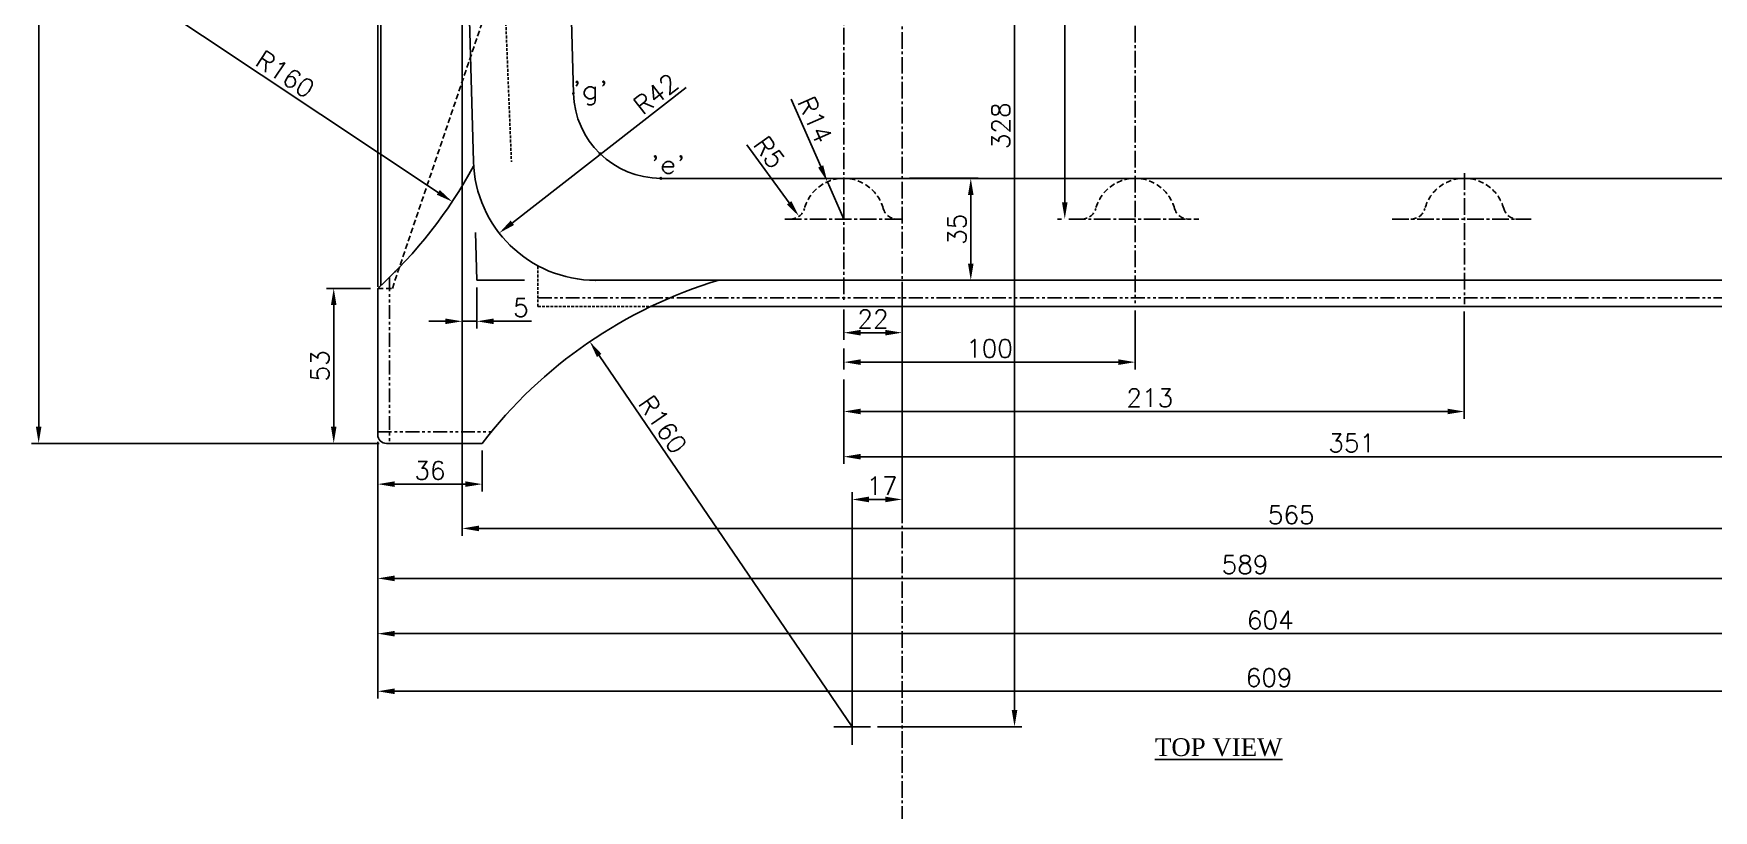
# Model space of a CAD drawing. Header units: millimetres. Extents: x -3508 to 12243, y -3609 to 4092.
# Drawn here: x 879 to 1455, y 125 to 392 of the extents above; entities that cross this region are included whole.
import ezdxf

# ---------------------------------------------------------------- set-up
doc = ezdxf.new("R2010")
doc.units = ezdxf.units.MM
doc.header["$LTSCALE"] = 0.3
doc.header["$PDSIZE"] = -50
for name, pattern in [('CENTER2', [28.575, 19.05, -3.175, 3.175, -3.175]), ('HIDDEN', [9.525, 6.35, -3.175]), ('HIDDEN2', [4.7625, 3.175, -1.5875]), ('PHANTOM2', [31.75, 15.875, -3.175, 3.175, -3.175, 3.175, -3.175])]:
    doc.linetypes.add(name, pattern=pattern)
for name, color, linetype in [('center', 1, 'CENTER2'), ('CHAIN ...', 8, 'PHANTOM2'), ('h', 4, 'HIDDEN'), ('hidden', 4, 'HIDDEN2')]:
    doc.layers.add(name, color=color, linetype=linetype)
doc.styles.add('ROMANTIC', font='romantic.ttf')
doc.styles.add('rs', font='romans.shx')
doc.styles.get("Standard").update_dxf_attribs({"font": 'romans.shx', "width": 1.2})
doc.dimstyles.new('sarab', dxfattribs={"dimscale": 3, "dimtxt": 2.5, "dimasz": 2.3, "dimexe": 1, "dimexo": 1, "dimtad": 1, "dimdec": 3, "dimdsep": 46, "dimtxsty": 'rs', "dimcen": 0, "dimclrd": 1, "dimclre": 1, "dimclrt": 7, "dimadec": 3, "dimazin": 2, "dimtfac": 1, "dimtdec": 3, "dimtmove": 0, "dimatfit": 3, "dimfxl": 0, "dimarcsym": 0})
doc.dimstyles.new('sarab$0', dxfattribs={"dimscale": 3, "dimtxt": 2.5, "dimasz": 2.3, "dimexe": 1, "dimexo": 1, "dimtad": 1, "dimdec": 3, "dimdsep": 46, "dimtxsty": 'rs', "dimcen": 0, "dimclrd": 1, "dimclre": 1, "dimclrt": 7, "dimadec": 3, "dimazin": 2, "dimtfac": 1, "dimtdec": 3, "dimtmove": 0, "dimatfit": 3, "dimfxl": 0, "dimarcsym": 0})

# ---------------------------------------------------------------- blocks, each defined once
blk = doc.blocks.new('*D1503')
at = {"color": 1, "lineweight": -2, "transparency": 16777216}
for p, q in [((1585.83, 311.53), (1585.83, 202.18)), ((996.83, 248.53), (996.83, 202.18)), ((1002.58, 204.68), (1580.08, 204.68))]:
    blk.add_line(p, q, dxfattribs=at)
at = {"color": 1, "transparency": 16777216}
for points in [[(1002.58, 205.64), (1002.58, 203.72), (996.83, 204.68)], [(1580.08, 205.64), (1580.08, 203.72), (1585.83, 204.68)]]:
    blk.add_solid(points, dxfattribs=at)
at = {"layer": 'Defpoints', "color": 0, "transparency": 16777216}
for p in [(1585.83, 314.03), (996.83, 251.03), (1585.83, 204.68)]:
    blk.add_point(p, dxfattribs=at)
at = {"color": 7, "transparency": 16777216, "insert": (1294.56, 209.37), "char_height": 6.25, "attachment_point": 5, "style": 'rs'}
blk.add_mtext('589', dxfattribs=at)
blk = doc.blocks.new('*D1239')
at = {"color": 1, "lineweight": -2, "transparency": 16777216}
for p, q in [((1600.83, 304.53), (1600.83, 183.2)), ((996.83, 248.53), (996.83, 183.2)), ((1595.08, 185.7), (1002.58, 185.7))]:
    blk.add_line(p, q, dxfattribs=at)
at = {"color": 1, "transparency": 16777216}
for points in [[(1002.58, 186.65), (1002.58, 184.74), (996.83, 185.7)], [(1595.08, 186.65), (1595.08, 184.74), (1600.83, 185.7)]]:
    blk.add_solid(points, dxfattribs=at)
at = {"layer": 'Defpoints', "color": 0, "transparency": 16777216}
for p in [(1600.83, 307.03), (996.83, 251.03), (996.83, 185.7)]:
    blk.add_point(p, dxfattribs=at)
at = {"color": 7, "transparency": 16777216, "insert": (1303.22, 190.38), "char_height": 6.25, "attachment_point": 5, "style": 'rs'}
blk.add_mtext('604', dxfattribs=at)
blk = doc.blocks.new('*D1504')
at = {"color": 1, "lineweight": -2, "transparency": 16777216}
for p, q in [((1605.83, 479.53), (1605.83, 163.42)), ((996.83, 248.53), (996.83, 163.42)), ((1600.08, 165.92), (1002.58, 165.92))]:
    blk.add_line(p, q, dxfattribs=at)
at = {"color": 1, "transparency": 16777216}
for points in [[(1002.58, 166.88), (1002.58, 164.96), (996.83, 165.92)], [(1600.08, 166.88), (1600.08, 164.96), (1605.83, 165.92)]]:
    blk.add_solid(points, dxfattribs=at)
at = {"layer": 'Defpoints', "color": 0, "transparency": 16777216}
for p in [(1605.83, 482.03), (996.83, 251.03), (996.83, 165.92)]:
    blk.add_point(p, dxfattribs=at)
at = {"color": 7, "transparency": 16777216, "insert": (1302.83, 170.61), "char_height": 6.25, "attachment_point": 5, "style": 'rs'}
blk.add_mtext('609', dxfattribs=at)
blk = doc.blocks.new('*D1505')
at = {"color": 1, "lineweight": -2, "transparency": 16777216}
for p, q in [((1025.83, 479.53), (1025.83, 290.44)), ((1030.83, 304.53), (1030.83, 290.44)), ((1020.08, 292.94), (1014.33, 292.94)), ((1025.83, 292.94), (1030.83, 292.94)), ((1036.58, 292.94), (1049.63, 292.94))]:
    blk.add_line(p, q, dxfattribs=at)
at = {"color": 1, "transparency": 16777216}
for points in [[(1020.08, 293.9), (1020.08, 291.99), (1025.83, 292.94)], [(1036.58, 293.9), (1036.58, 291.99), (1030.83, 292.94)]]:
    blk.add_solid(points, dxfattribs=at)
at = {"layer": 'Defpoints', "color": 0, "transparency": 16777216}
for p in [(1025.83, 482.03), (1030.83, 307.03), (1030.83, 292.94)]:
    blk.add_point(p, dxfattribs=at)
at = {"color": 7, "transparency": 16777216, "insert": (1045.98, 297.63), "char_height": 6.25, "attachment_point": 5, "style": 'rs'}
blk.add_mtext('5', dxfattribs=at)
blk = doc.blocks.new('*D1507')
at = {"color": 1, "lineweight": -2, "transparency": 16777216}
for p, q in [((1179.33, 342.03), (1202.9, 342.03)), ((1200.4, 336.28), (1200.4, 312.78)), ((1179.33, 307.03), (1202.9, 307.03))]:
    blk.add_line(p, q, dxfattribs=at)
at = {"color": 1, "transparency": 16777216}
for points in [[(1199.44, 336.28), (1201.36, 336.28), (1200.4, 342.03)], [(1199.44, 312.78), (1201.36, 312.78), (1200.4, 307.03)]]:
    blk.add_solid(points, dxfattribs=at)
at = {"layer": 'Defpoints', "color": 0, "transparency": 16777216}
for p in [(1176.83, 342.03), (1176.83, 307.03), (1200.4, 307.03)]:
    blk.add_point(p, dxfattribs=at)
at = {"color": 7, "transparency": 16777216, "insert": (1195.71, 324.53), "char_height": 6.25, "attachment_point": 5, "rotation": 90, "style": 'rs'}
blk.add_mtext('35', dxfattribs=at)
blk = doc.blocks.new('*D1258')
at = {"color": 1, "lineweight": -2, "transparency": 16777216}
blk.add_line((889.15, 422.6), (1017.61, 337.21), dxfattribs=at)
at = {"color": 1, "transparency": 16777216}
blk.add_solid([(1018.14, 338.01), (1017.08, 336.41), (1022.4, 334.02)], dxfattribs=at)
at = {"layer": 'Defpoints', "color": 0, "transparency": 16777216}
for p in [(889.15, 422.6), (1022.4, 334.02)]:
    blk.add_point(p, dxfattribs=at)
at = {"color": 7, "transparency": 16777216, "insert": (965.05, 377.78), "char_height": 6.25, "attachment_point": 5, "rotation": 326.38617, "style": 'rs'}
blk.add_mtext('R160', dxfattribs=at)
blk = doc.blocks.new('*D1264')
at = {"color": 1, "lineweight": -2, "transparency": 16777216}
for p, q in [((1025.83, 479.53), (1025.83, 219.33)), ((1590.83, 479.53), (1590.83, 219.33)), ((1031.58, 221.83), (1585.08, 221.83))]:
    blk.add_line(p, q, dxfattribs=at)
at = {"color": 1, "transparency": 16777216}
for points in [[(1031.58, 222.79), (1031.58, 220.87), (1025.83, 221.83)], [(1585.08, 222.79), (1585.08, 220.87), (1590.83, 221.83)]]:
    blk.add_solid(points, dxfattribs=at)
at = {"layer": 'Defpoints', "color": 0, "transparency": 16777216}
for p in [(1025.83, 482.03), (1590.83, 482.03), (1590.83, 221.83)]:
    blk.add_point(p, dxfattribs=at)
at = {"color": 7, "transparency": 16777216, "insert": (1310.42, 226.52), "char_height": 6.25, "attachment_point": 5, "style": 'rs'}
blk.add_mtext('565', dxfattribs=at)
blk = doc.blocks.new('*D1294')
at = {"color": 1, "lineweight": -2, "transparency": 16777216}
blk.add_line((1159.68, 153.73), (1072.85, 281.22), dxfattribs=at)
at = {"color": 1, "transparency": 16777216}
blk.add_solid([(1073.64, 281.75), (1072.06, 280.68), (1069.61, 285.97)], dxfattribs=at)
at = {"layer": 'Defpoints', "color": 0, "transparency": 16777216}
for p in [(1069.61, 285.97), (1159.68, 153.73)]:
    blk.add_point(p, dxfattribs=at)
at = {"color": 7, "transparency": 16777216, "insert": (1094.66, 257.52), "char_height": 6.25, "attachment_point": 5, "rotation": 304.25932, "style": 'rs'}
blk.add_mtext('R160', dxfattribs=at)
blk = doc.blocks.new('*D1297')
at = {"color": 1, "lineweight": -2, "transparency": 16777216}
for p, q in [((1176.83, 304.53), (1176.83, 229.28)), ((1159.68, 156.23), (1159.68, 234.28)), ((1165.43, 231.78), (1171.08, 231.78))]:
    blk.add_line(p, q, dxfattribs=at)
at = {"color": 1, "transparency": 16777216}
for points in [[(1165.43, 232.74), (1165.43, 230.82), (1159.68, 231.78)], [(1171.08, 232.74), (1171.08, 230.82), (1176.83, 231.78)]]:
    blk.add_solid(points, dxfattribs=at)
at = {"layer": 'Defpoints', "color": 0, "transparency": 16777216}
for p in [(1176.83, 307.03), (1176.83, 231.78), (1159.68, 153.73)]:
    blk.add_point(p, dxfattribs=at)
at = {"color": 7, "transparency": 16777216, "insert": (1169.94, 236.47), "char_height": 6.25, "attachment_point": 5, "style": 'rs'}
blk.add_mtext('17', dxfattribs=at)
blk = doc.blocks.new('*D1298')
at = {"color": 1, "lineweight": -2, "transparency": 16777216}
for p, q in [((1217.42, 482.03), (1217.93, 482.03)), ((1215.43, 159.48), (1215.43, 476.28)), ((1168.43, 153.73), (1217.93, 153.73))]:
    blk.add_line(p, q, dxfattribs=at)
at = {"color": 1, "transparency": 16777216}
for points in [[(1214.47, 476.28), (1216.39, 476.28), (1215.43, 482.03)], [(1214.47, 159.48), (1216.39, 159.48), (1215.43, 153.73)]]:
    blk.add_solid(points, dxfattribs=at)
at = {"layer": 'Defpoints', "color": 0, "transparency": 16777216}
for p in [(1214.92, 482.03), (1215.43, 482.03), (1165.93, 153.73)]:
    blk.add_point(p, dxfattribs=at)
at = {"color": 7, "transparency": 16777216, "insert": (1210.74, 360.08), "char_height": 6.25, "attachment_point": 5, "rotation": 90, "style": 'rs'}
blk.add_mtext('328', dxfattribs=at)
blk = doc.blocks.new('*D1381')
at = {"color": 1, "lineweight": -2, "transparency": 16777216}
for p, q in [((996.83, 251.53), (996.83, 234.54)), ((1032.67, 248.53), (1032.67, 234.54)), ((1002.58, 237.04), (1026.92, 237.04))]:
    blk.add_line(p, q, dxfattribs=at)
at = {"color": 1, "transparency": 16777216}
for points in [[(1002.58, 238), (1002.58, 236.09), (996.83, 237.04)], [(1026.92, 238), (1026.92, 236.09), (1032.67, 237.04)]]:
    blk.add_solid(points, dxfattribs=at)
at = {"layer": 'Defpoints', "color": 0, "transparency": 16777216}
for p in [(996.83, 254.03), (1032.67, 251.03), (1032.67, 237.04)]:
    blk.add_point(p, dxfattribs=at)
at = {"color": 7, "transparency": 16777216, "insert": (1014.75, 241.73), "char_height": 6.25, "attachment_point": 5, "style": 'rs'}
blk.add_mtext('36', dxfattribs=at)
blk = doc.blocks.new('*D1382')
at = {"color": 1, "lineweight": -2, "transparency": 16777216}
for p, q in [((994.33, 304.26), (979.21, 304.26)), ((981.71, 298.51), (981.71, 256.78)), ((997.33, 251.03), (979.21, 251.03))]:
    blk.add_line(p, q, dxfattribs=at)
at = {"color": 1, "transparency": 16777216}
for points in [[(980.75, 298.51), (982.67, 298.51), (981.71, 304.26)], [(980.75, 256.78), (982.67, 256.78), (981.71, 251.03)]]:
    blk.add_solid(points, dxfattribs=at)
at = {"layer": 'Defpoints', "color": 0, "transparency": 16777216}
for p in [(996.83, 304.26), (981.71, 251.03), (999.83, 251.03)]:
    blk.add_point(p, dxfattribs=at)
at = {"color": 7, "transparency": 16777216, "insert": (977.03, 277.64), "char_height": 6.25, "attachment_point": 5, "rotation": 90, "style": 'rs'}
blk.add_mtext('53', dxfattribs=at)
blk = doc.blocks.new('*D1430')
at = {"color": 1, "lineweight": -2, "transparency": 16777216}
for p, q in [((1219.92, 482.03), (1235.17, 482.03)), ((1232.67, 476.28), (1232.67, 333.78)), ((1231.6, 328.03), (1230.17, 328.03))]:
    blk.add_line(p, q, dxfattribs=at)
at = {"color": 1, "transparency": 16777216}
for points in [[(1231.72, 476.28), (1233.63, 476.28), (1232.67, 482.03)], [(1231.72, 333.78), (1233.63, 333.78), (1232.67, 328.03)]]:
    blk.add_solid(points, dxfattribs=at)
at = {"layer": 'Defpoints', "color": 0, "transparency": 16777216}
for p in [(1217.42, 482.03), (1232.67, 328.03), (1234.1, 328.03)]:
    blk.add_point(p, dxfattribs=at)
at = {"color": 7, "transparency": 16777216, "insert": (1227.99, 405.03), "char_height": 6.25, "attachment_point": 5, "rotation": 90, "style": 'rs'}
blk.add_mtext('154', dxfattribs=at)
blk = doc.blocks.new('*D1320')
at = {"color": 1, "lineweight": -2, "transparency": 16777216}
for p, q in [((1156.83, 296.97), (1156.83, 286.54)), ((1176.83, 298.03), (1176.83, 286.54)), ((1162.58, 289.04), (1171.08, 289.04))]:
    blk.add_line(p, q, dxfattribs=at)
at = {"color": 1, "transparency": 16777216}
for points in [[(1162.58, 290), (1162.58, 288.08), (1156.83, 289.04)], [(1171.08, 290), (1171.08, 288.08), (1176.83, 289.04)]]:
    blk.add_solid(points, dxfattribs=at)
at = {"layer": 'Defpoints', "color": 0, "transparency": 16777216}
for p in [(1176.83, 300.53), (1156.83, 299.47), (1176.83, 289.04)]:
    blk.add_point(p, dxfattribs=at)
at = {"color": 7, "transparency": 16777216, "insert": (1166.83, 293.73), "char_height": 6.25, "attachment_point": 5, "style": 'rs'}
blk.add_mtext('22', dxfattribs=at)
blk = doc.blocks.new('*D1321')
at = {"color": 1, "lineweight": -2, "transparency": 16777216}
for p, q in [((1256.83, 296.63), (1256.83, 276.43)), ((1156.83, 283.61), (1156.83, 276.43)), ((1162.58, 278.93), (1251.08, 278.93))]:
    blk.add_line(p, q, dxfattribs=at)
at = {"color": 1, "transparency": 16777216}
for points in [[(1162.58, 279.89), (1162.58, 277.97), (1156.83, 278.93)], [(1251.08, 279.89), (1251.08, 277.97), (1256.83, 278.93)]]:
    blk.add_solid(points, dxfattribs=at)
at = {"layer": 'Defpoints', "color": 0, "transparency": 16777216}
for p in [(1256.83, 299.13), (1156.83, 286.11), (1256.83, 278.93)]:
    blk.add_point(p, dxfattribs=at)
at = {"color": 7, "transparency": 16777216, "insert": (1206.83, 283.62), "char_height": 6.25, "attachment_point": 5, "style": 'rs'}
blk.add_mtext('100', dxfattribs=at)
blk = doc.blocks.new('*D1322')
at = {"color": 1, "lineweight": -2, "transparency": 16777216}
for p, q in [((1369.83, 296.35), (1369.83, 259.48)), ((1156.83, 272.92), (1156.83, 259.48)), ((1162.58, 261.98), (1364.08, 261.98))]:
    blk.add_line(p, q, dxfattribs=at)
at = {"color": 1, "transparency": 16777216}
for points in [[(1162.58, 262.94), (1162.58, 261.03), (1156.83, 261.98)], [(1364.08, 262.94), (1364.08, 261.03), (1369.83, 261.98)]]:
    blk.add_solid(points, dxfattribs=at)
at = {"layer": 'Defpoints', "color": 0, "transparency": 16777216}
for p in [(1369.83, 298.85), (1156.83, 275.42), (1369.83, 261.98)]:
    blk.add_point(p, dxfattribs=at)
at = {"color": 7, "transparency": 16777216, "insert": (1261.84, 266.67), "char_height": 6.25, "attachment_point": 5, "style": 'rs'}
blk.add_mtext('213', dxfattribs=at)
blk = doc.blocks.new('*D1323')
at = {"color": 1, "lineweight": -2, "transparency": 16777216}
for p, q in [((1507.83, 295.34), (1507.83, 243.96)), ((1156.83, 260.59), (1156.83, 243.96)), ((1162.58, 246.46), (1502.08, 246.46))]:
    blk.add_line(p, q, dxfattribs=at)
at = {"color": 1, "transparency": 16777216}
for points in [[(1162.58, 247.41), (1162.58, 245.5), (1156.83, 246.46)], [(1502.08, 247.41), (1502.08, 245.5), (1507.83, 246.46)]]:
    blk.add_solid(points, dxfattribs=at)
at = {"layer": 'Defpoints', "color": 0, "transparency": 16777216}
for p in [(1507.83, 297.84), (1156.83, 263.09), (1507.83, 246.46)]:
    blk.add_point(p, dxfattribs=at)
at = {"color": 7, "transparency": 16777216, "insert": (1331.17, 251.14), "char_height": 6.25, "attachment_point": 5, "style": 'rs'}
blk.add_mtext('351', dxfattribs=at)
blk = doc.blocks.new('*D1393')
at = {"color": 1, "lineweight": -2, "transparency": 16777216}
blk.add_line((1102.75, 373.23), (1043.04, 326.77), dxfattribs=at)
at = {"color": 1, "transparency": 16777216}
blk.add_solid([(1042.45, 327.52), (1043.63, 326.01), (1038.51, 323.23)], dxfattribs=at)
at = {"layer": 'Defpoints', "color": 0, "transparency": 16777216}
for p in [(1071.65, 349.03), (1038.51, 323.23)]:
    blk.add_point(p, dxfattribs=at)
at = {"color": 7, "transparency": 16777216, "insert": (1092.3, 371.03), "char_height": 6.25, "attachment_point": 5, "rotation": 37.88873, "style": 'rs'}
blk.add_mtext('R42', dxfattribs=at)
blk = doc.blocks.new('*D1394')
at = {"color": 1, "lineweight": -2, "transparency": 16777216}
for p, q in [((1138.7, 369.21), (1148.88, 346.1)), ((1156.83, 328.03), (1151.19, 340.84))]:
    blk.add_line(p, q, dxfattribs=at)
at = {"color": 1, "transparency": 16777216}
blk.add_solid([(1149.75, 346.49), (1148, 345.72), (1151.19, 340.84)], dxfattribs=at)
at = {"layer": 'Defpoints', "color": 0, "transparency": 16777216}
for p in [(1151.19, 340.84), (1156.83, 328.03)]:
    blk.add_point(p, dxfattribs=at)
at = {"color": 7, "transparency": 16777216, "insert": (1146.92, 362.18), "char_height": 6.25, "attachment_point": 5, "rotation": 293.76207, "style": 'rs'}
blk.add_mtext('R14', dxfattribs=at)
blk = doc.blocks.new('*D1395')
at = {"color": 1, "lineweight": -2, "transparency": 16777216}
blk.add_line((1123.54, 353.55), (1138.06, 333.63), dxfattribs=at)
at = {"color": 1, "transparency": 16777216}
blk.add_solid([(1138.84, 334.2), (1137.29, 333.07), (1141.45, 328.99)], dxfattribs=at)
at = {"layer": 'Defpoints', "color": 0, "transparency": 16777216}
for p in [(1138.5, 333.03), (1141.45, 328.99)]:
    blk.add_point(p, dxfattribs=at)
at = {"color": 7, "transparency": 16777216, "insert": (1131.23, 350.96), "char_height": 6.25, "attachment_point": 5, "rotation": 306.08973, "style": 'rs'}
blk.add_mtext('R5', dxfattribs=at)
blk = doc.blocks.new('*D1283')
at = {"color": 1, "lineweight": -2, "transparency": 16777216}
for p, q in [((997.33, 713.03), (877.93, 713.03)), ((880.43, 256.78), (880.43, 707.28)), ((997.33, 251.03), (877.93, 251.03))]:
    blk.add_line(p, q, dxfattribs=at)
at = {"color": 1, "transparency": 16777216}
for points in [[(879.47, 707.28), (881.39, 707.28), (880.43, 713.03)], [(879.47, 256.78), (881.39, 256.78), (880.43, 251.03)]]:
    blk.add_solid(points, dxfattribs=at)
at = {"layer": 'Defpoints', "color": 0, "transparency": 16777216}
for p in [(880.43, 713.03), (999.83, 713.03), (999.83, 251.03)]:
    blk.add_point(p, dxfattribs=at)
at = {"color": 7, "transparency": 16777216, "insert": (875.75, 482.03), "char_height": 6.25, "attachment_point": 5, "rotation": 90, "style": 'rs'}
blk.add_mtext('462', dxfattribs=at)

msp = doc.modelspace()

# ---------------------------------------------------------------- hatches: boundary and pattern name
for points in [[(1064.0093, 371.4211, 0.40587199), (1063.7665, 371.1713, 0.42383287), (1064.0246, 370.9214, -0.00208334), (1064.0165, 371.1713)], [(1064.0093, 371.4211), (1064.0165, 371.1713, 0.00208334), (1064.0246, 370.9214, 0.40465924), (1064.2665, 371.1713, 0.42260463)], [(1072.9176, 350.689, 0.19628484), (1072.8461, 350.5141, 0.67487058), (1073.2761, 350.3406, -0.0041667)], [(1072.9176, 350.689, 0.0041667), (1073.2761, 350.3406, 0.19412212), (1073.3461, 350.5141, 0.67184263)], [(1093.7542, 342.0291, 0.00208334), (1094.0042, 342.028), (1094.2542, 342.028, 0.99791883)], [(1094.2542, 342.028), (1094.0042, 342.028, -0.00208334), (1093.7542, 342.0291, 1.00208551)], [(1042.311, 318.9802, 0.20262675), (1042.2807, 318.9085, 0.19551224), (1042.309, 318.8387, -0.00059524), (1042.3807, 318.9085)], [(1042.309, 318.8387, 0.67292307), (1042.4807, 318.9085, 0.19489432), (1042.4525, 318.9781, 0.00119048)], [(1042.4525, 318.9781, 0.41456229), (1042.311, 318.9802), (1042.3807, 318.9085, -0.00059524)], [(1002.7652, 310.084, 0.20262675), (1002.7348, 310.0123, 0.19551224), (1002.7632, 309.9425, -0.00059524), (1002.8348, 310.0123)], [(1002.7632, 309.9425, 0.67292307), (1002.9348, 310.0123, 0.19489432), (1002.9066, 310.0819, 0.00119048)], [(1002.9066, 310.0819, 0.41456229), (1002.7652, 310.084), (1002.8348, 310.0123, -0.00059524)], [(1071.5823, 307.0998, 0.20262675), (1071.552, 307.028, 0.19551224), (1071.5804, 306.9583, -0.00059524), (1071.652, 307.028)], [(1071.5804, 306.9583, 0.67292307), (1071.752, 307.028, 0.19489432), (1071.7238, 307.0977, 0.00119048)], [(1071.7238, 307.0977, 0.41456229), (1071.5823, 307.0998), (1071.652, 307.028, -0.00059524)]]:
    msp.add_hatch(color=256).paths.add_polyline_path(points)

# ---------------------------------------------------------------- linework, layer by layer
for p, q in [((997.8348, 305.1784), (997.8348, 538.9287)), ((1060.8206, 483.0276), (1064.0165, 371.1713)), ((1027.6577, 418.2291), (1029.6691, 347.8285)), ((1094.0042, 342.028), (1466.8457, 342.028)), ((1030.3655, 323.4541), (1030.8348, 307.028)), ((1030.8348, 307.028), (1047.1577, 307.028)), ((1071.652, 307.028), (1581.3981, 307.028)), ((996.8348, 304.2606), (996.8348, 254.028)), ((1090.5632, 298.028), (1600.5777, 298.028)), ((999.8348, 251.028), (1032.6682, 251.028))]:
    msp.add_line(p, q)
at = {"color": 3}
msp.add_line((996.8348, 482.028), (996.8348, 304.7671), dxfattribs=at)
at = {"color": 1}
for p, q in [((1159.6828, 147.478), (1159.6828, 159.978)), ((1153.4328, 153.728), (1165.9328, 153.728))]:
    msp.add_line(p, q, dxfattribs=at)
for centre, radius in [((1064.0165, 371.1713), 0.25), ((1073.0961, 350.5141), 0.25), ((1094.0042, 342.028), 0.25), ((1042.3807, 318.9085), 0.1), ((1002.8348, 310.0123), 0.1), ((1071.652, 307.028), 0.1)]:
    msp.add_circle(centre, radius)
for centre, radius, start, end in [((1094.0042, 372.028), 30, 181.636577, 270), ((889.1507, 422.5996), 160, 312.3010492, 331.4881466), ((1071.652, 349.028), 42, 181.636577, 270), ((1159.6828, 153.728), 160, 106.6395784, 142.5459486), ((999.8348, 254.028), 3, 180, 270)]:
    msp.add_arc(centre, radius, start, end)
at = {"layer": 'center'}
for p, q in [((1176.8348, 86.5026), (1176.8348, 672.1465)), ((1156.8348, 668.0222), (1156.8348, 299.4658)), ((1256.8348, 668.686), (1256.8348, 299.1251)), ((1369.8348, 343.8217), (1369.8348, 298.8495)), ((1136.6008, 328.028), (1176.848, 328.028)), ((1234.1026, 328.028), (1278.6969, 328.028)), ((1345.0891, 328.028), (1392.7313, 328.028))]:
    msp.add_line(p, q, dxfattribs=at)
at = {"layer": 'CHAIN ...'}
for p, q in [((1000.8348, 308.028), (1000.8348, 251.028)), ((1051.8354, 301.028), (1102.9391, 301.028)), ((1102.9391, 301.028), (1600.6634, 301.028)), ((996.8348, 255.028), (1035.8348, 255.028))]:
    msp.add_line(p, q, dxfattribs=at)
at = {"layer": 'h'}
for p, q in [((1001.8348, 304.2606), (1051.0752, 450.0238)), ((996.8348, 304.2606), (1001.8348, 304.2606))]:
    msp.add_line(p, q, dxfattribs=at)
for centre, radius, start, end in [((1156.8348, 328.028), 14, 15.2575233, 164.7424767), ((1256.8348, 328.028), 14, 15.2575233, 164.7424767), ((1369.8348, 328.028), 14, 15.2575233, 164.7424767), ((1138.5045, 333.028), 5, 270, 344.7424767), ((1175.1651, 333.028), 5, 195.2575233, 270), ((1238.5045, 333.028), 5, 270, 344.7424767), ((1275.1651, 333.028), 5, 195.2575233, 270), ((1351.5045, 333.028), 5, 270, 344.7424767), ((1388.1651, 333.028), 5, 195.2575233, 270)]:
    msp.add_arc(centre, radius, start, end, dxfattribs=at)
at = {"layer": 'hidden'}
for p, q in [((1037.3277, 482.3878), (1042.7148, 347.7091)), ((1051.8354, 298.028), (1051.8354, 311.9969)), ((1051.8354, 298.028), (1090.5632, 298.028))]:
    msp.add_line(p, q, dxfattribs=at)

# ---------------------------------------------------------------- texts
at = {"width": 1.2}
for s, p in [("'g'", (1063.6519, 369.3252)), ("'e'", (1090.513, 343.7016))]:
    msp.add_text(s, height=6.1, dxfattribs=at).set_placement(p)
at = {"style": 'ROMANTIC'}
msp.add_text('%%UTOP VIEW', height=6.1, dxfattribs=at).set_placement((1263.6375, 143.6921))

# ---------------------------------------------------------------- dimensions: what is measured, and where the dimension line sits
for base, p1, p2, dimstyle, picture, middle in [((880.4333, 713.028), (999.8348, 251.028), (999.8348, 713.028), 'sarab$0', '*D1283', (875.7458, 482.028)), ((1232.6743, 328.028), (1217.4183, 482.028), (1234.1026, 328.028), 'sarab', '*D1430', (1227.9868, 405.028)), ((1200.4022, 307.028), (1176.8348, 342.028), (1176.8348, 307.028), 'sarab', '*D1507', (1195.7147, 324.528))]:
    dim = msp.add_linear_dim(base=base, p1=p1, p2=p2, angle=90, dimstyle=dimstyle, override={"dimscale": 2.5, "dimdec": 2, "dimadec": 2, "dimtdec": 2, "dimatfit": 0})
    dim.commit()
    dim.dimension.update_dxf_attribs({"geometry": picture, "text_midpoint": middle})
for base, p1, p2, picture, middle in [((996.8348, 165.9182), (1605.8348, 482.028), (996.8348, 251.028), '*D1504', (1302.8289, 165.9182)), ((1590.8348, 221.8287), (1025.8348, 482.028), (1590.8348, 482.028), '*D1264', (1310.4164, 221.8287)), ((1585.8348, 204.6801), (996.8348, 251.028), (1585.8348, 314.028), '*D1503', (1294.5592, 204.6801)), ((996.8348, 185.6951), (1600.8348, 307.028), (996.8348, 251.028), '*D1239', (1303.2231, 185.6951)), ((1256.8348, 278.933), (1156.8348, 286.1105), (1256.8348, 299.1251), '*D1321', (1206.8348, 278.933)), ((1369.8348, 261.9836), (1156.8348, 275.4154), (1369.8348, 298.8495), '*D1322', (1261.8429, 261.9836)), ((1507.8348, 246.4564), (1156.8348, 263.0859), (1507.8348, 297.8357), '*D1323', (1331.1736, 246.4564))]:
    dim = msp.add_linear_dim(base=base, p1=p1, p2=p2, dimstyle='sarab', override={"dimscale": 2.5, "dimdec": 2, "dimadec": 2, "dimtdec": 2, "dimatfit": 0})
    dim.commit()
    dim.dimension.update_dxf_attribs({"geometry": picture, "text_midpoint": middle, "dimtype": 160})
dim = msp.add_linear_dim(base=(1030.8348, 292.9449), p1=(1025.8348, 482.028), p2=(1030.8348, 307.028), dimstyle='sarab', override={"dimscale": 2.5, "dimdec": 2, "dimadec": 2, "dimtdec": 2, "dimatfit": 0})
dim.commit()
dim.dimension.update_dxf_attribs({"geometry": '*D1505', "text_midpoint": (1045.9807, 297.6324)})
dim = msp.add_linear_dim(base=(1215.4309, 482.028), p1=(1165.9328, 153.728), p2=(1214.9183, 482.028), angle=90, text='328', dimstyle='sarab', override={"dimscale": 2.5, "dimdec": 2, "dimadec": 2, "dimtdec": 2, "dimatfit": 0})
dim.commit()
dim.dimension.update_dxf_attribs({"geometry": '*D1298', "text_midpoint": (1215.4309, 360.0769), "dimtype": 160})
for center, mpoint, override, picture, middle in [((889.1507, 422.5996), (1022.3967, 334.0248), {"dimscale": 2.5, "dimdec": 2, "dimadec": 2, "dimtdec": 2, "dimatfit": 0}, '*D1258', (962.4505, 373.8738)), ((1071.652, 349.028), (1038.5054, 323.2346), {"dimscale": 2.5, "dimdec": 2, "dimadec": 2, "dimtdec": 2, "dimtmove": 1}, '*D1393', (1095.1754, 367.3331)), ((1138.5045, 333.028), (1141.4498, 328.9876), {"dimscale": 2.5, "dimdec": 2, "dimadec": 2, "dimtdec": 2, "dimtmove": 1}, '*D1395', (1127.4426, 348.2034)), ((1159.6828, 153.728), (1069.6125, 285.9678), {"dimscale": 2.5, "dimdec": 2, "dimadec": 2, "dimtdec": 2, "dimatfit": 0}, '*D1294', (1090.7888, 254.8771))]:
    dim = msp.add_radius_dim(center=center, mpoint=mpoint, dimstyle='sarab', override=override)
    dim.commit()
    dim.dimension.update_dxf_attribs({"geometry": picture, "text_midpoint": middle, "dimtype": 164})
dim = msp.add_radius_dim(center=(1156.8348, 328.028), mpoint=(1151.1937, 340.8412), dimstyle='sarab', override={"dimscale": 2.5, "dimdec": 2, "dimadec": 2, "dimtdec": 2})
dim.commit()
dim.dimension.update_dxf_attribs({"geometry": '*D1394', "text_midpoint": (1146.9225, 362.1758)})
for base, p1, p2, text, picture, middle in [((1176.8348, 231.7833), (1159.6828, 153.728), (1176.8348, 307.028), '17', '*D1297', (1169.9428, 231.7833)), ((1176.8348, 289.042), (1156.8348, 299.4658), (1176.8348, 300.528), '22', '*D1320', (1166.8348, 289.042))]:
    dim = msp.add_linear_dim(base=base, p1=p1, p2=p2, text=text, dimstyle='sarab', override={"dimscale": 2.5, "dimdec": 2, "dimadec": 2, "dimtdec": 2, "dimatfit": 0})
    dim.commit()
    dim.dimension.update_dxf_attribs({"geometry": picture, "text_midpoint": middle, "dimtype": 160})
dim = msp.add_linear_dim(base=(981.7126, 251.028), p1=(996.8348, 304.2606), p2=(999.8348, 251.028), angle=90, text='53', dimstyle='sarab', override={"dimscale": 2.5, "dimdec": 2, "dimadec": 2, "dimtdec": 2, "dimatfit": 0})
dim.commit()
dim.dimension.update_dxf_attribs({"geometry": '*D1382', "text_midpoint": (977.0251, 277.6443)})
dim = msp.add_linear_dim(base=(1032.6682, 237.0446), p1=(996.8348, 254.028), p2=(1032.6682, 251.028), text='36', dimstyle='sarab', override={"dimscale": 2.5, "dimdec": 2, "dimadec": 2, "dimtdec": 2, "dimatfit": 0})
dim.commit()
dim.dimension.update_dxf_attribs({"geometry": '*D1381', "text_midpoint": (1014.7515, 241.7321)})

doc.saveas('drawing.dxf')
